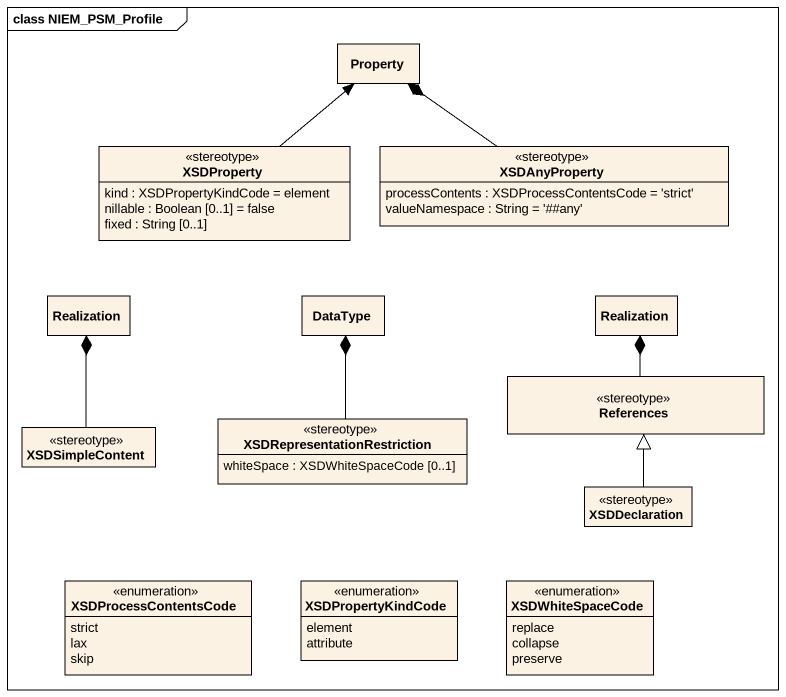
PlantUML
@startuml
mainframe class NIEM_PSM_Profile
hide circle
hide empty members
class Property
class XSDProperty <<stereotype>> {
  kind : XSDPropertyKindCode = element
  nillable : Boolean [0..1] = false
  fixed : String [0..1]
}
class XSDAnyProperty <<stereotype>> {
  processContents : XSDProcessContentsCode = 'strict'
  valueNamespace : String = '##any'
}
class Realization
class DataType
class "Realization" as Realization_2
class References <<stereotype>>
class XSDSimpleContent <<stereotype>>
class XSDRepresentationRestriction <<stereotype>> {
  whiteSpace : XSDWhiteSpaceCode [0..1]
}
class XSDDeclaration <<stereotype>>
enum XSDProcessContentsCode {
  strict
  lax
  skip
}
enum XSDPropertyKindCode {
  element
  attribute
}
enum XSDWhiteSpaceCode {
  replace
  collapse
  preserve
}
XSDProperty -up-> Property
XSDAnyProperty -up-* Property
References -up-* Realization_2
XSDSimpleContent -up-* Realization
XSDRepresentationRestriction -up-* DataType
XSDDeclaration -up-|> References
@enduml
